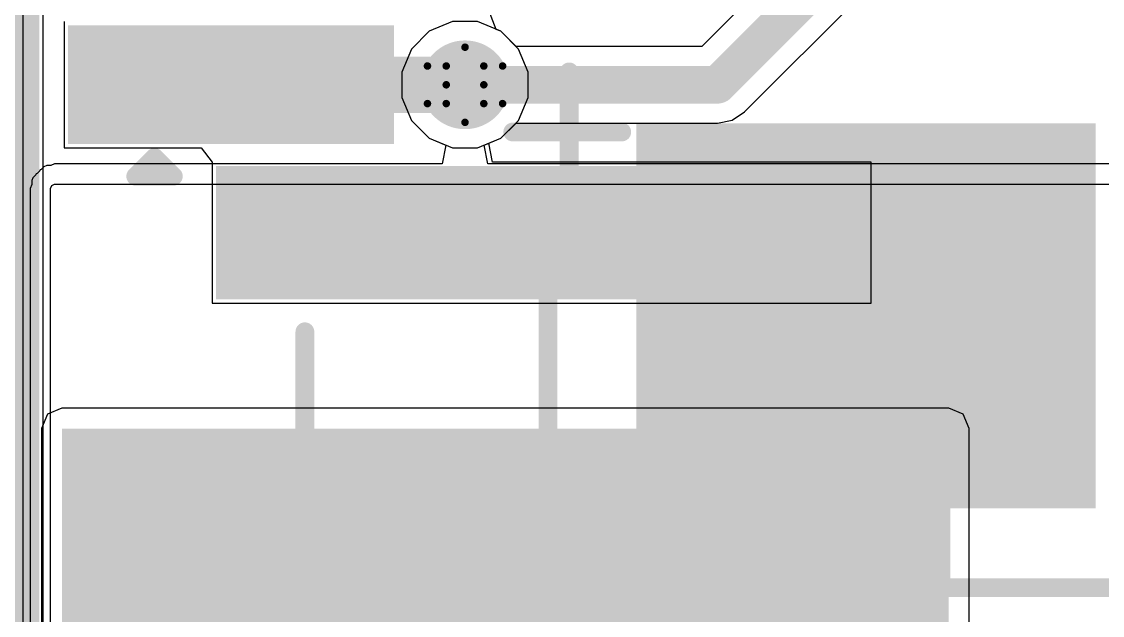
# Model space of a CAD drawing. Header units: inches. Extents: x -4 to 389, y 0 to 108.
# Drawn here: x 0.13 to 7.44, y 13.72 to 17.74 of the extents above; entities that cross this region are included whole.
import ezdxf

# ---------------------------------------------------------------- set-up
doc = ezdxf.new("R2010")
doc.units = ezdxf.units.IN
for name, color, linetype in [('Board Outline', 76, 'Continuous'), ('Bottom Layer', 5, 'Continuous'), ('Bottom Overlay', 54, 'Continuous'), ('Bottom Paste', 16, 'Continuous'), ('Bottom Solder', 6, 'Continuous'), ('Drill Drawing', 1, 'Continuous'), ('Signal_1', 16, 'Continuous'), ('Signal_2', 76, 'Continuous'), ('Top Layer', 1, 'Continuous'), ('Top Overlay', 2, 'Continuous'), ('Top Paste', 8, 'Continuous'), ('Top Solder', 216, 'Continuous'), ('Via Holes', 16, 'Continuous')]:
    doc.layers.add(name, color=color, linetype=linetype)

msp = doc.modelspace()

# ---------------------------------------------------------------- hatches: boundary and pattern name
at = {"layer": 'Bottom Layer'}
h = msp.add_hatch(color=5, dxfattribs=at)
edge = h.paths.add_edge_path()
edge.add_arc((3.1316, 17.3098), 0.3, 0, 360)
msp.add_hatch(color=5, dxfattribs=at).paths.add_polyline_path([(7.292, 16.948), (7.292, 14.548), (4.392, 14.548), (4.392, 16.948)])
at = {"layer": 'Bottom Paste'}
msp.add_hatch(color=16, dxfattribs=at).paths.add_polyline_path([(7.292, 16.948), (7.292, 14.548), (4.392, 14.548), (4.392, 16.948)])
at = {"layer": 'Bottom Solder'}
msp.add_hatch(color=6, dxfattribs=at).paths.add_polyline_path([(7.3936, 17.0496), (7.3936, 14.4464), (4.2904, 14.4464), (4.2904, 17.0496)])
at = {"layer": 'Signal_1'}
h = msp.add_hatch(color=16, dxfattribs=at)
edge = h.paths.add_edge_path()
edge.add_arc((3.1316, 17.3098), 0.3, 0, 360)
at = {"layer": 'Signal_2'}
h = msp.add_hatch(color=76, dxfattribs=at)
edge = h.paths.add_edge_path()
edge.add_arc((3.1316, 17.3098), 0.3, 0, 360)
at = {"layer": 'Top Layer'}
for points in [[(0.5492, 17.0101), (0.5492, 17.6101), (2.5492, 17.6101), (2.5492, 17.0101)], [(1.5492, 15.9601), (1.5492, 16.6601), (5.7492, 16.6601), (5.7492, 15.9601)], [(0.4064, 11.2522), (6.4008, 11.2522), (6.4008, 14.986), (0.4064, 14.986)]]:
    msp.add_hatch(color=1, dxfattribs=at).paths.add_polyline_path(points)
h = msp.add_hatch(color=1, dxfattribs=at)
edge = h.paths.add_edge_path()
edge.add_arc((3.1316, 17.3098), 0.3, 0, 360)
at = {"layer": 'Top Paste'}
for points in [[(0.5492, 17.0101), (0.5492, 17.6101), (2.5492, 17.6101), (2.5492, 17.0101)], [(1.5492, 15.9601), (1.5492, 16.6601), (5.7492, 16.6601), (5.7492, 15.9601)]]:
    msp.add_hatch(color=8, dxfattribs=at).paths.add_polyline_path(points)
at = {"layer": 'Top Solder'}
for points in [[(0.4476, 16.9085), (0.4476, 17.7117), (2.6508, 17.7117), (2.6508, 16.9085)], [(1.4476, 15.8585), (1.4476, 16.7617), (5.8508, 16.7617), (5.8508, 15.8585)]]:
    msp.add_hatch(color=216, dxfattribs=at).paths.add_polyline_path(points)
at = {"layer": 'Via Holes'}
h = msp.add_hatch(color=7, dxfattribs=at)
edge = h.paths.add_edge_path()
edge.add_arc((3.1316, 17.3098), 0.15, 0, 360)

# ---------------------------------------------------------------- linework, layer by layer
at = {"layer": 'Board Outline'}
msp.add_lwpolyline([(0, 49.9364, 0.508, 0.508, 0), (0, 0, 0.508, 0.508, 0)], format="xyseb", dxfattribs=at)
at = {"layer": 'Bottom Layer'}
for p, q in [((0.1419, 21.2256), (0.1419, 11.303)), ((0.2794, 11.303), (0.2794, 21.2256)), ((3.0466, 17.7368), (2.8897, 17.6718)), ((3.2165, 17.7368), (3.0466, 17.7368)), ((3.3734, 17.6718), (3.2165, 17.7368)), ((2.8897, 17.6718), (2.7696, 17.5517)), ((3.4936, 17.5517), (3.3734, 17.6718)), ((2.7696, 17.5517), (2.7046, 17.3948)), ((3.5586, 17.3948), (3.4936, 17.5517)), ((2.7046, 17.3948), (2.7046, 17.2249)), ((3.5586, 17.2249), (3.5586, 17.3948)), ((2.7046, 17.2249), (2.7696, 17.068)), ((3.4936, 17.068), (3.5586, 17.2249)), ((2.7696, 17.068), (2.8897, 16.9479)), ((3.3734, 16.9479), (3.4936, 17.068)), ((2.8897, 16.9479), (3.0466, 16.8828)), ((3.0466, 16.8828), (3.2165, 16.8828)), ((3.2165, 16.8828), (3.3734, 16.9479))]:
    msp.add_line(p, q, dxfattribs=at)
at = {"layer": 'Bottom Overlay'}
for points in [[(3.8354, 16.5588, 0.127, 0.127, 0), (3.8354, 17.397, 0.127, 0.127, 0)], [(3.4544, 16.9906, 0.127, 0.127, 0), (4.191, 16.9906, 0.127, 0.127, 0)], [(3.692, 9.048, 0.127, 0.127, 0), (3.692, 16.348, 0.127, 0.127, 0)], [(3.692, 16.348, 0.127, 0.127, 0), (4.1326, 16.348, 0.127, 0.127, 0)]]:
    msp.add_lwpolyline(points, format="xyseb", dxfattribs=at)
for points in [[(3.8037, 17.397, 0.0635, 0.0635, 1), (3.8672, 17.397, 0.0635, 0.0635, 1)], [(3.4226, 16.9906, 0.0635, 0.0635, 1), (3.4861, 16.9906, 0.0635, 0.0635, 1)], [(4.1593, 16.9906, 0.0635, 0.0635, 1), (4.2227, 16.9906, 0.0635, 0.0635, 1)], [(3.8037, 16.5588, 0.0635, 0.0635, 1), (3.8672, 16.5588, 0.0635, 0.0635, 1)], [(3.6602, 16.348, 0.0635, 0.0635, 1), (3.7237, 16.348, 0.0635, 0.0635, 1)], [(3.6602, 16.348, 0.0635, 0.0635, 1), (3.7237, 16.348, 0.0635, 0.0635, 1)], [(4.1009, 16.348, 0.0635, 0.0635, 1), (4.1644, 16.348, 0.0635, 0.0635, 1)]]:
    msp.add_lwpolyline(points, format="xyseb", close=True, dxfattribs=at)
at = {"layer": 'Drill Drawing'}
for points in [[(3.0046, 17.4368, 0.0508, 0.0508, 0), (3.1316, 17.5638, 0.0508, 0.0508, 0)], [(3.1316, 17.5638, 0.0508, 0.0508, 0), (3.2586, 17.4368, 0.0508, 0.0508, 0)], [(2.8776, 17.4368, 0.0508, 0.0508, 0), (3.0046, 17.3098, 0.0508, 0.0508, 0)], [(2.8776, 17.4368, 0.0508, 0.0508, 0), (3.0046, 17.4368, 0.0508, 0.0508, 0)], [(3.2586, 17.4368, 0.0508, 0.0508, 0), (3.3856, 17.4368, 0.0508, 0.0508, 0)], [(3.2586, 17.3098, 0.0508, 0.0508, 0), (3.3856, 17.4368, 0.0508, 0.0508, 0)], [(2.8776, 17.1828, 0.0508, 0.0508, 0), (3.0046, 17.3098, 0.0508, 0.0508, 0)], [(3.2586, 17.3098, 0.0508, 0.0508, 0), (3.3856, 17.1828, 0.0508, 0.0508, 0)], [(2.8776, 17.1828, 0.0508, 0.0508, 0), (3.0046, 17.1828, 0.0508, 0.0508, 0)], [(3.0046, 17.1828, 0.0508, 0.0508, 0), (3.1316, 17.0558, 0.0508, 0.0508, 0)], [(3.1316, 17.0558, 0.0508, 0.0508, 0), (3.2586, 17.1828, 0.0508, 0.0508, 0)], [(3.2586, 17.1828, 0.0508, 0.0508, 0), (3.3856, 17.1828, 0.0508, 0.0508, 0)]]:
    msp.add_lwpolyline(points, format="xyseb", dxfattribs=at)
for points in [[(3.1189, 17.5638, 0.0254, 0.0254, 1), (3.1443, 17.5638, 0.0254, 0.0254, 1)], [(3.1189, 17.5638, 0.0254, 0.0254, 1), (3.1443, 17.5638, 0.0254, 0.0254, 1)], [(2.8649, 17.4368, 0.0254, 0.0254, 1), (2.8903, 17.4368, 0.0254, 0.0254, 1)], [(2.8649, 17.4368, 0.0254, 0.0254, 1), (2.8903, 17.4368, 0.0254, 0.0254, 1)], [(2.9919, 17.4368, 0.0254, 0.0254, 1), (3.0173, 17.4368, 0.0254, 0.0254, 1)], [(2.9919, 17.4368, 0.0254, 0.0254, 1), (3.0173, 17.4368, 0.0254, 0.0254, 1)], [(3.2459, 17.4368, 0.0254, 0.0254, 1), (3.2713, 17.4368, 0.0254, 0.0254, 1)], [(3.2459, 17.4368, 0.0254, 0.0254, 1), (3.2713, 17.4368, 0.0254, 0.0254, 1)], [(3.3729, 17.4368, 0.0254, 0.0254, 1), (3.3983, 17.4368, 0.0254, 0.0254, 1)], [(3.3729, 17.4368, 0.0254, 0.0254, 1), (3.3983, 17.4368, 0.0254, 0.0254, 1)], [(2.9919, 17.3098, 0.0254, 0.0254, 1), (3.0173, 17.3098, 0.0254, 0.0254, 1)], [(2.9919, 17.3098, 0.0254, 0.0254, 1), (3.0173, 17.3098, 0.0254, 0.0254, 1)], [(3.2459, 17.3098, 0.0254, 0.0254, 1), (3.2713, 17.3098, 0.0254, 0.0254, 1)], [(3.2459, 17.3098, 0.0254, 0.0254, 1), (3.2713, 17.3098, 0.0254, 0.0254, 1)], [(2.8649, 17.1828, 0.0254, 0.0254, 1), (2.8903, 17.1828, 0.0254, 0.0254, 1)], [(2.8649, 17.1828, 0.0254, 0.0254, 1), (2.8903, 17.1828, 0.0254, 0.0254, 1)], [(2.9919, 17.1828, 0.0254, 0.0254, 1), (3.0173, 17.1828, 0.0254, 0.0254, 1)], [(2.9919, 17.1828, 0.0254, 0.0254, 1), (3.0173, 17.1828, 0.0254, 0.0254, 1)], [(3.2459, 17.1828, 0.0254, 0.0254, 1), (3.2713, 17.1828, 0.0254, 0.0254, 1)], [(3.2459, 17.1828, 0.0254, 0.0254, 1), (3.2713, 17.1828, 0.0254, 0.0254, 1)], [(3.3729, 17.1828, 0.0254, 0.0254, 1), (3.3983, 17.1828, 0.0254, 0.0254, 1)], [(3.3729, 17.1828, 0.0254, 0.0254, 1), (3.3983, 17.1828, 0.0254, 0.0254, 1)], [(3.1189, 17.0558, 0.0254, 0.0254, 1), (3.1443, 17.0558, 0.0254, 0.0254, 1)], [(3.1189, 17.0558, 0.0254, 0.0254, 1), (3.1443, 17.0558, 0.0254, 0.0254, 1)]]:
    msp.add_lwpolyline(points, format="xyseb", close=True, dxfattribs=at)
at = {"layer": 'Signal_1'}
for p, q in [((3.0466, 17.7368), (2.8897, 17.6718)), ((3.2165, 17.7368), (3.0466, 17.7368)), ((3.3734, 17.6718), (3.2165, 17.7368)), ((2.8897, 17.6718), (2.7696, 17.5517)), ((3.4936, 17.5517), (3.3734, 17.6718)), ((2.7696, 17.5517), (2.7046, 17.3948)), ((3.5586, 17.3948), (3.4936, 17.5517)), ((2.7046, 17.3948), (2.7046, 17.2249)), ((3.5586, 17.2249), (3.5586, 17.3948)), ((2.7046, 17.2249), (2.7696, 17.068)), ((3.4936, 17.068), (3.5586, 17.2249)), ((2.7696, 17.068), (2.8897, 16.9479)), ((3.3734, 16.9479), (3.4936, 17.068)), ((2.8897, 16.9479), (3.0466, 16.8828)), ((3.0466, 16.8828), (3.2165, 16.8828)), ((3.2165, 16.8828), (3.3734, 16.9479))]:
    msp.add_line(p, q, dxfattribs=at)
at = {"layer": 'Signal_2'}
for p, q in [((6.7078, 19.5454), (4.7312, 17.5688)), ((5.0216, 17.1267), (7.1499, 19.255)), ((3.0466, 17.7368), (2.8897, 17.6718)), ((3.2165, 17.7368), (3.0466, 17.7368)), ((3.3734, 17.6718), (3.2165, 17.7368)), ((2.8897, 17.6718), (2.7696, 17.5517)), ((3.4765, 17.5688), (3.3734, 17.6718)), ((2.7696, 17.5517), (2.7046, 17.3948)), ((4.7312, 17.5688), (3.4765, 17.5688)), ((2.7046, 17.3948), (2.7046, 17.2249)), ((2.7046, 17.2249), (2.7696, 17.068)), ((4.9375, 17.0706), (5.0216, 17.1267)), ((2.7696, 17.068), (2.8897, 16.9479)), ((3.3734, 16.9479), (3.4765, 17.0509)), ((3.4765, 17.0509), (4.8384, 17.0509)), ((4.8384, 17.0509), (4.9375, 17.0706)), ((2.8897, 16.9479), (3.0017, 16.9015)), ((3.0017, 16.9015), (2.9764, 16.7745)), ((3.2615, 16.9015), (3.3734, 16.9479)), ((3.2867, 16.7745), (3.2615, 16.9015)), ((0.2603, 16.7342), (0.2579, 16.7283)), ((0.2663, 16.7367), (0.2603, 16.7342)), ((0.2856, 16.756), (0.2663, 16.7367)), ((0.3049, 16.764), (0.2856, 16.756)), ((0.2856, 16.756), (0.2856, 16.756)), ((0.2856, 16.756), (0.2856, 16.756)), ((0.3323, 16.764), (0.3049, 16.764)), ((0.3575, 16.7745), (0.3323, 16.764)), ((2.9764, 16.7745), (0.3575, 16.7745)), ((12.9181, 16.7745), (3.2867, 16.7745)), ((0.2112, 16.6816), (0.2032, 16.6623)), ((0.2032, 16.6623), (0.2032, 16.6349)), ((0.2305, 16.7009), (0.2112, 16.6816)), ((0.2112, 16.6816), (0.2112, 16.6816)), ((0.2112, 16.6816), (0.2112, 16.6816)), ((0.233, 16.7069), (0.2305, 16.7009)), ((0.2389, 16.7093), (0.233, 16.7069)), ((0.2579, 16.7283), (0.2389, 16.7093)), ((0.2032, 16.6349), (0.1927, 16.6097)), ((0.1927, 16.6097), (0.1927, 11.2541)), ((0.3302, 16.6097), (0.3382, 16.629)), ((0.3302, 11.2541), (0.3302, 16.6097)), ((0.3382, 16.629), (0.3575, 16.637)), ((0.3575, 16.637), (13.0556, 16.637))]:
    msp.add_line(p, q, dxfattribs=at)
for points in [[(4.8384, 17.3098, 0.254, 0.254, 0), (6.9668, 19.4382, 0.254, 0.254, 0)], [(3.1316, 17.3098, 0.254, 0.254, 0), (4.8384, 17.3098, 0.254, 0.254, 0)]]:
    msp.add_lwpolyline(points, format="xyseb", dxfattribs=at)
for points in [[(3.0681, 17.3098, 0.127, 0.127, 1), (3.1951, 17.3098, 0.127, 0.127, 1)], [(4.7749, 17.3098, 0.127, 0.127, 1), (4.9019, 17.3098, 0.127, 0.127, 1)], [(4.7749, 17.3098, 0.127, 0.127, 1), (4.9019, 17.3098, 0.127, 0.127, 1)]]:
    msp.add_lwpolyline(points, format="xyseb", close=True, dxfattribs=at)
at = {"layer": 'Top Layer'}
for p, q in [((3.3423, 17.6847), (3.2797, 17.8481)), ((0.4222, 17.7371), (0.4222, 16.8831)), ((3.3734, 17.6718), (3.3423, 17.6847)), ((3.4936, 17.5517), (3.3734, 17.6718)), ((3.5586, 17.3948), (3.4936, 17.5517)), ((3.5586, 17.2249), (3.5586, 17.3948)), ((3.4936, 17.068), (3.5586, 17.2249)), ((3.3734, 16.9479), (3.4936, 17.068)), ((0.4222, 16.8831), (1.3473, 16.8831)), ((1.3473, 16.8831), (1.4222, 16.7871)), ((3.292, 16.9141), (3.3734, 16.9479)), ((3.3172, 16.7871), (3.292, 16.9141)), ((1.4222, 16.7871), (1.4222, 16.7561)), ((1.4222, 16.7561), (1.4222, 15.8331)), ((5.8762, 16.7871), (3.3172, 16.7871)), ((5.8762, 15.8331), (5.8762, 16.7871)), ((1.4222, 15.8331), (5.8762, 15.8331)), ((0.4064, 15.1235), (0.3092, 15.0832)), ((6.4008, 15.1235), (0.4064, 15.1235)), ((6.498, 15.0832), (6.4008, 15.1235)), ((0.3092, 15.0832), (0.2689, 14.986)), ((6.5383, 14.986), (6.498, 15.0832)), ((0.2689, 14.986), (0.2689, 11.2522)), ((6.5383, 11.2522), (6.5383, 14.986))]:
    msp.add_line(p, q, dxfattribs=at)
msp.add_lwpolyline([(1.5441, 17.3098, 0.381, 0.381, 0), (3.157, 17.3098, 0.381, 0.381, 0)], format="xyseb", dxfattribs=at)
for points in [[(1.4488, 17.3098, 0.1905, 0.1905, 1), (1.6393, 17.3098, 0.1905, 0.1905, 1)], [(3.0617, 17.3098, 0.1905, 0.1905, 1), (3.2522, 17.3098, 0.1905, 0.1905, 1)]]:
    msp.add_lwpolyline(points, format="xyseb", close=True, dxfattribs=at)
at = {"layer": 'Top Overlay'}
for points in [[(0.906, 16.6911, 0.127, 0.127, 0), (1.033, 16.8181, 0.127, 0.127, 0)], [(1.033, 16.8181, 0.127, 0.127, 0), (1.16, 16.6911, 0.127, 0.127, 0)], [(0.906, 16.6911, 0.127, 0.127, 0), (1.16, 16.6911, 0.127, 0.127, 0)], [(2.0492, 14.5101, 0.127, 0.127, 0), (2.0492, 15.6401, 0.127, 0.127, 0)], [(2.0492, 14.5101, 0.127, 0.127, 0), (6.3492, 14.5101, 0.127, 0.127, 0)], [(6.3492, 13.9101, 0.127, 0.127, 0), (6.3492, 14.5101, 0.127, 0.127, 0)], [(6.3492, 13.9101, 0.127, 0.127, 0), (7.5492, 13.9101, 0.127, 0.127, 0)]]:
    msp.add_lwpolyline(points, format="xyseb", dxfattribs=at)
for points in [[(1.0012, 16.8181, 0.0635, 0.0635, 1), (1.0647, 16.8181, 0.0635, 0.0635, 1)], [(1.0012, 16.8181, 0.0635, 0.0635, 1), (1.0647, 16.8181, 0.0635, 0.0635, 1)], [(0.8742, 16.6911, 0.0635, 0.0635, 1), (0.9377, 16.6911, 0.0635, 0.0635, 1)], [(0.8742, 16.6911, 0.0635, 0.0635, 1), (0.9377, 16.6911, 0.0635, 0.0635, 1)], [(1.1282, 16.6911, 0.0635, 0.0635, 1), (1.1917, 16.6911, 0.0635, 0.0635, 1)], [(1.1282, 16.6911, 0.0635, 0.0635, 1), (1.1917, 16.6911, 0.0635, 0.0635, 1)], [(2.0174, 15.6401, 0.0635, 0.0635, 1), (2.0809, 15.6401, 0.0635, 0.0635, 1)], [(2.0174, 14.5101, 0.0635, 0.0635, 1), (2.0809, 14.5101, 0.0635, 0.0635, 1)], [(2.0174, 14.5101, 0.0635, 0.0635, 1), (2.0809, 14.5101, 0.0635, 0.0635, 1)], [(6.3174, 14.5101, 0.0635, 0.0635, 1), (6.3809, 14.5101, 0.0635, 0.0635, 1)], [(6.3174, 14.5101, 0.0635, 0.0635, 1), (6.3809, 14.5101, 0.0635, 0.0635, 1)], [(6.3174, 13.9101, 0.0635, 0.0635, 1), (6.3809, 13.9101, 0.0635, 0.0635, 1)], [(6.3174, 13.9101, 0.0635, 0.0635, 1), (6.3809, 13.9101, 0.0635, 0.0635, 1)]]:
    msp.add_lwpolyline(points, format="xyseb", close=True, dxfattribs=at)

doc.saveas('drawing.dxf')
